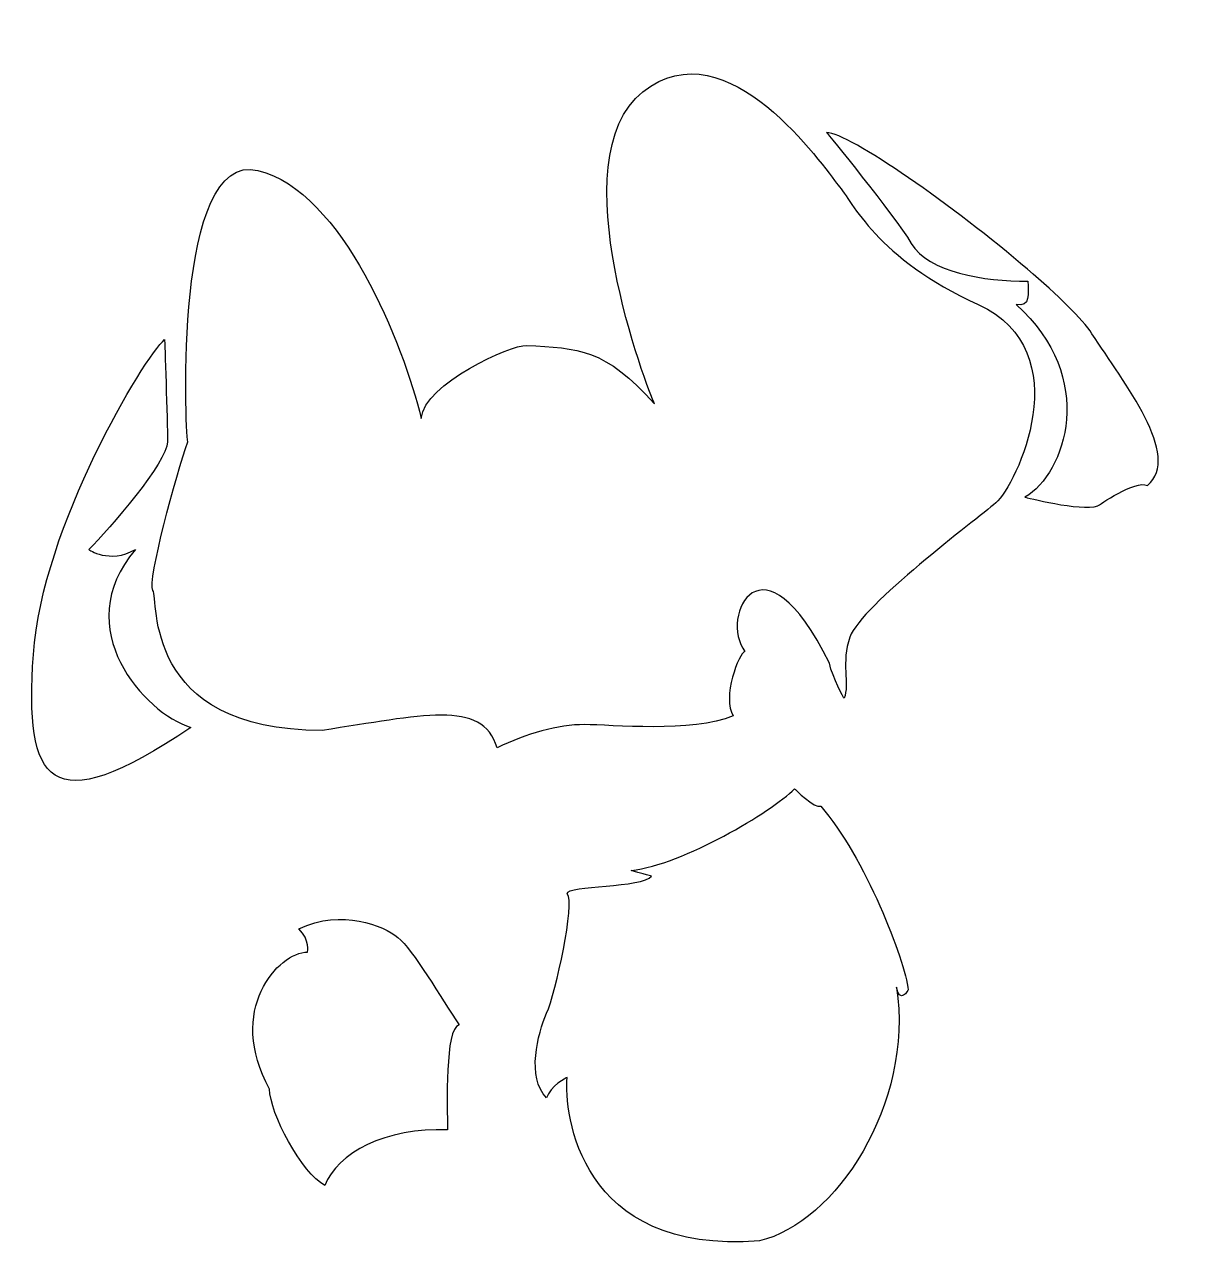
# Model space of a CAD drawing. Header units: centimetres. Extents: x -3.59 to 3.7, y -3.76 to 3.98.
import ezdxf

# ---------------------------------------------------------------- set-up
doc = ezdxf.new("R2010")
doc.units = ezdxf.units.CM
doc.header["$MEASUREMENT"] = 0
doc.layers.add('Camada 1', color=7, linetype='Continuous')

msp = doc.modelspace()

# ---------------------------------------------------------------- linework, layer by layer
at = {"layer": 'Camada 1'}
for points, knots in [([(-0.43273, 1.96601), (-0.52436, 1.97109), (-1.07503, 1.72741), (-1.09342, 1.5072), (-1.09342, 1.5072), (-1.20351, 1.96601), (-1.5889, 2.9387), (-2.12111, 3.06716), (-2.12111, 3.06716), (-2.65332, 3.19562), (-2.57993, 1.4338), (-2.56156, 1.36041), (-2.56156, 1.36041), (-2.63493, 1.15853), (-2.8185, 0.47951), (-2.78177, 0.42445), (-2.78177, 0.42445), (-2.74504, 0.36939), (-2.85517, -0.45645), (-1.71735, -0.45645), (-1.71735, -0.45645), (-1.09338, -0.36469), (-0.70799, -0.25455), (-0.61621, -0.56654), (-0.61621, -0.56654), (-0.43269, -0.47478), (-0.23084, -0.41972), (-0.06564, -0.41972), (-0.06564, -0.41972), (0.09951, -0.41972), (0.61336, -0.47475), (0.8703, -0.36466), (0.8703, -0.36466), (0.7969, -0.25457), (0.90705, 0.03909), (0.94372, 0.03909), (0.94372, 0.03909), (0.77854, 0.2593), (1.05379, 0.82821), (1.4759, -0.03431), (1.4759, -0.03431), (1.49426, -0.12609), (1.56768, -0.25455), (1.56768, -0.25455), (1.56768, -0.25455), (1.60438, -0.16277), (1.54654, -0.02815), (1.60438, 0.13084), (1.60438, 0.13084), (1.67778, 0.33272), (2.39353, 0.86493), (2.52201, 0.97505), (2.52201, 0.97505), (2.65049, 1.08517), (3.05419, 1.92938), (2.41189, 2.22301), (2.41189, 2.22301), (1.76959, 2.51664), (1.62274, 2.86534), (1.53099, 2.97543), (1.53099, 2.97543), (1.43924, 3.08552), (0.83363, 3.98479), (0.30139, 3.5627), (0.30139, 3.5627), (-0.23085, 3.14061), (0.33809, 1.67244), (0.37479, 1.59902), (0.37479, 1.59902), (0.06281, 1.94768), (-0.10237, 1.94768), (-0.43273, 1.96601)], [0, 0, 0, 0, 0.0526316, 0.0526316, 0.0526316, 0.0526316, 0.1052632, 0.1052632, 0.1052632, 0.1052632, 0.1578947, 0.1578947, 0.1578947, 0.1578947, 0.2105263, 0.2105263, 0.2105263, 0.2105263, 0.2631579, 0.2631579, 0.2631579, 0.2631579, 0.3157895, 0.3157895, 0.3157895, 0.3157895, 0.3684211, 0.3684211, 0.3684211, 0.3684211, 0.4210526, 0.4210526, 0.4210526, 0.4210526, 0.4736842, 0.4736842, 0.4736842, 0.4736842, 0.5263158, 0.5263158, 0.5263158, 0.5263158, 0.5789474, 0.5789474, 0.5789474, 0.5789474, 0.6315789, 0.6315789, 0.6315789, 0.6315789, 0.6842105, 0.6842105, 0.6842105, 0.6842105, 0.7368421, 0.7368421, 0.7368421, 0.7368421, 0.7894737, 0.7894737, 0.7894737, 0.7894737, 0.8421053, 0.8421053, 0.8421053, 0.8421053, 0.8947368, 0.8947368, 0.8947368, 0.8947368, 1, 1, 1, 1]), ([(1.45756, 3.30573), (1.59946, 3.30573), (2.26724, 2.83427), (2.72161, 2.44575), (2.72161, 2.44575), (2.9137, 2.28152), (3.06763, 2.13211), (3.12761, 2.03943), (3.12761, 2.03943), (3.32949, 1.72743), (3.69652, 1.26865), (3.4763, 1.08513), (3.4763, 1.08513), (3.4029, 1.12183), (3.16433, 0.95667), (3.16433, 0.95667), (3.16433, 0.95667), (3.05421, 0.91997), (2.70552, 1.01173), (2.70552, 1.01173), (2.70552, 1.01173), (2.96246, 1.15855), (3.16433, 1.76418), (2.65046, 2.22297), (2.65046, 2.22297), (2.74222, 2.20461), (2.7261, 2.2938), (2.72386, 2.36979), (2.72386, 2.36979), (2.44859, 2.36979), (2.09989, 2.42485), (1.98977, 2.60836), (1.98977, 2.60836), (1.87965, 2.79187), (1.45756, 3.30573), (1.45756, 3.30573)], [0, 0, 0, 0, 0.1, 0.1, 0.1, 0.1, 0.2, 0.2, 0.2, 0.2, 0.3, 0.3, 0.3, 0.3, 0.4, 0.4, 0.4, 0.4, 0.5, 0.5, 0.5, 0.5, 0.6, 0.6, 0.6, 0.6, 0.7, 0.7, 0.7, 0.7, 0.8, 0.8, 0.8, 0.8, 1, 1, 1, 1]), ([(-2.70838, 2.00274), (-2.83684, 1.89262), (-3.47916, 0.82818), (-3.53422, 0.02069), (-3.53422, 0.02069), (-3.58928, -0.78679), (-3.44244, -1.0437), (-2.5432, -0.4381), (-2.5432, -0.4381), (-2.83686, -0.34634), (-3.31401, 0.18589), (-2.89189, 0.68138), (-2.89189, 0.68138), (-3.05707, 0.58962), (-3.18555, 0.68138), (-3.18555, 0.68138), (-3.18555, 0.68138), (-3.05709, 0.80984), (-2.69004, 1.23195), (-2.69004, 1.36041), (-2.69004, 1.36041), (-2.69004, 1.48887), (-2.70838, 2.00274), (-2.70838, 2.00274)], [0, 0, 0, 0, 0.1428571, 0.1428571, 0.1428571, 0.1428571, 0.2857143, 0.2857143, 0.2857143, 0.2857143, 0.4285714, 0.4285714, 0.4285714, 0.4285714, 0.5714286, 0.5714286, 0.5714286, 0.5714286, 0.7142857, 0.7142857, 0.7142857, 0.7142857, 1, 1, 1, 1]), ([(1.25569, -0.82352), (1.10887, -0.97034), (0.55833, -1.3007), (0.22797, -1.33739), (0.22797, -1.33739), (0.35643, -1.37409), (0.35643, -1.37409), (0.35643, -1.37409), (0.35643, -1.37409), (0.30137, -1.44749), (-0.17578, -1.42915), (-0.17578, -1.48421), (-0.17578, -1.48421), (-0.12072, -1.53927), (-0.24918, -2.10818), (-0.30424, -2.23663), (-0.30424, -2.23663), (-0.3593, -2.36508), (-0.4327, -2.64038), (-0.30424, -2.76884), (-0.30424, -2.76884), (-0.2859, -2.69544), (-0.17578, -2.64038), (-0.17578, -2.64038), (-0.17578, -2.64038), (-0.19412, -2.86059), (-0.10238, -3.75986), (1.03546, -3.6681), (1.03546, -3.6681), (1.51261, -3.55801), (2.00815, -2.80556), (1.89803, -2.07147), (1.89803, -2.07147), (1.91637, -2.18156), (1.97143, -2.08981), (1.97143, -2.08981), (1.97143, -2.08981), (1.95309, -1.90627), (1.69616, -1.24563), (1.42086, -0.93363), (1.42086, -0.93363), (1.38414, -0.95197), (1.25569, -0.82352), (1.25569, -0.82352)], [0, 0, 0, 0, 0.0833333, 0.0833333, 0.0833333, 0.0833333, 0.1666667, 0.1666667, 0.1666667, 0.1666667, 0.25, 0.25, 0.25, 0.25, 0.3333333, 0.3333333, 0.3333333, 0.3333333, 0.4166667, 0.4166667, 0.4166667, 0.4166667, 0.5, 0.5, 0.5, 0.5, 0.5833333, 0.5833333, 0.5833333, 0.5833333, 0.6666667, 0.6666667, 0.6666667, 0.6666667, 0.75, 0.75, 0.75, 0.75, 0.8333333, 0.8333333, 0.8333333, 0.8333333, 1, 1, 1, 1]), ([(-0.92821, -2.97072), (-0.92821, -2.8239), (-0.94655, -2.32839), (-0.85481, -2.31003), (-0.85481, -2.31003), (-0.96493, -2.14488), (-1.14847, -1.83288), (-1.2402, -1.75946), (-1.2402, -1.75946), (-1.33193, -1.68604), (-1.58889, -1.57592), (-1.86417, -1.7044), (-1.86417, -1.7044), (-1.79077, -1.7778), (-1.80911, -1.85122), (-1.80911, -1.85122), (-1.80911, -1.85122), (-1.99265, -1.85122), (-2.32298, -2.21828), (-2.04771, -2.71379), (-2.04771, -2.71379), (-2.04771, -2.86061), (-1.84581, -3.246), (-1.69899, -3.31942), (-1.69899, -3.31942), (-1.6256, -3.11753), (-1.3136, -2.95238), (-0.92821, -2.97072)], [0, 0, 0, 0, 0.125, 0.125, 0.125, 0.125, 0.25, 0.25, 0.25, 0.25, 0.375, 0.375, 0.375, 0.375, 0.5, 0.5, 0.5, 0.5, 0.625, 0.625, 0.625, 0.625, 0.75, 0.75, 0.75, 0.75, 1, 1, 1, 1])]:
    msp.add_open_spline(points, degree=3, knots=knots, dxfattribs=at)

doc.saveas('drawing.dxf')
